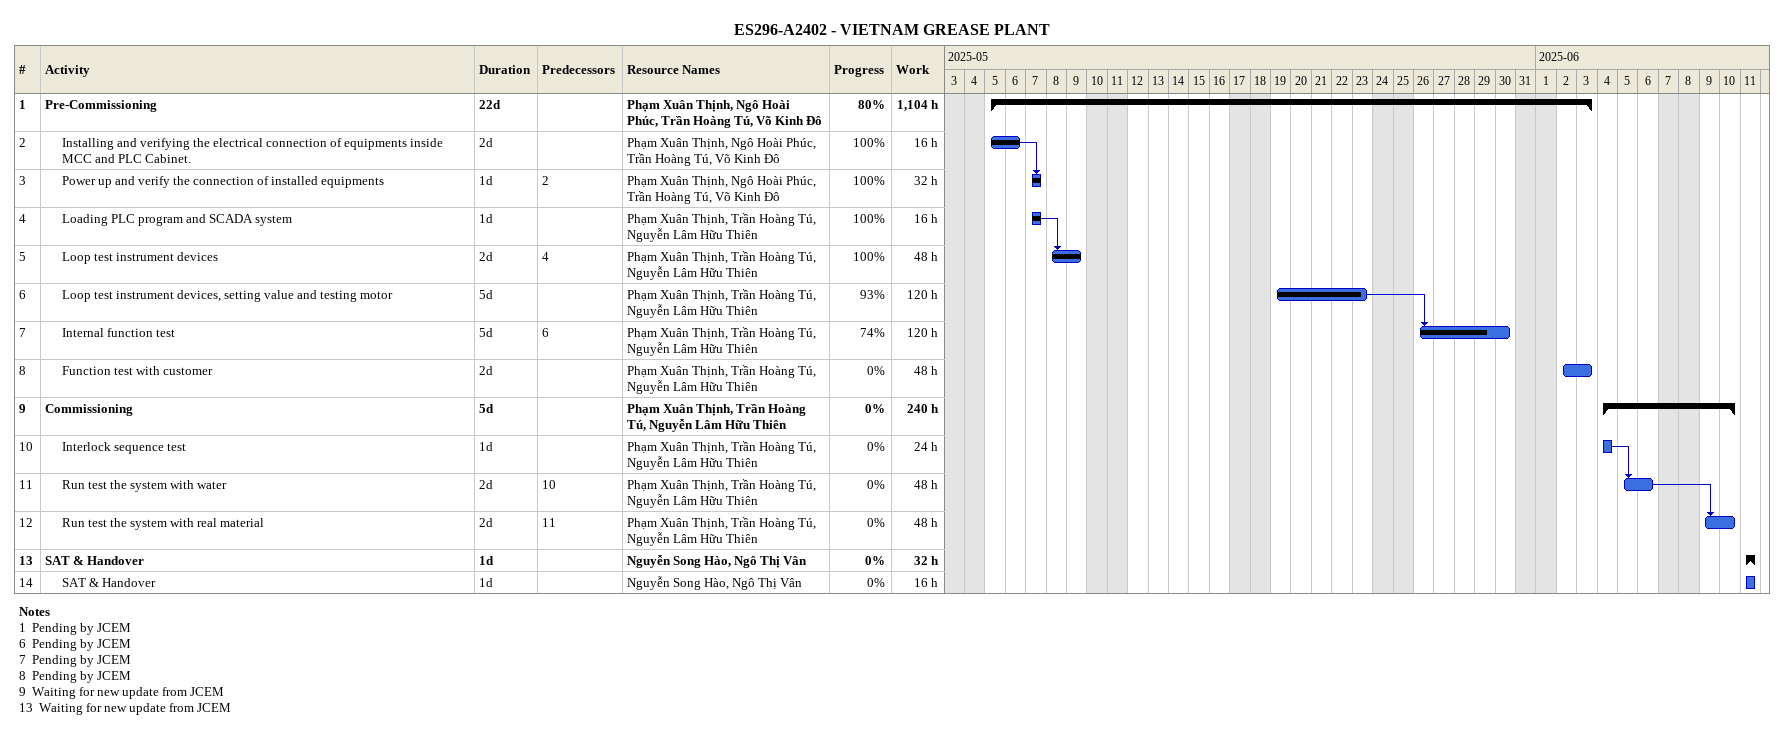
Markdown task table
ES296-A2402 - VIETNAM GREASE PLANT

| ID | Level | Task | Duration | Start | Finish | Predecessors | Resources | % complete | Work (h) |
|---|---|---|---|---|---|---|---|---|---|
| 1 | 1 | **Pre-Commissioning** | 22d | 2025-05-05 | 2025-06-03 |  | Phạm Xuân Thịnh, Ngô Hoài Phúc, Trần Hoàng Tú, Võ Kinh Đô | 80 | 1104 |
| 2 | 2 | Installing and verifying the electrical connection of equipments inside MCC and PLC Cabinet. | 2d | 2025-05-05 | 2025-05-06 |  | Phạm Xuân Thịnh, Ngô Hoài Phúc, Trần Hoàng Tú, Võ Kinh Đô | 100 | 16 |
| 3 | 2 | Power up and verify the connection of installed equipments | 1d | 2025-05-07 | 2025-05-07 | 2 | Phạm Xuân Thịnh, Ngô Hoài Phúc, Trần Hoàng Tú, Võ Kinh Đô | 100 | 32 |
| 4 | 2 | Loading PLC program and SCADA system | 1d | 2025-05-07 | 2025-05-07 |  | Phạm Xuân Thịnh, Trần Hoàng Tú, Nguyễn Lâm Hữu Thiên | 100 | 16 |
| 5 | 2 | Loop test instrument devices | 2d | 2025-05-08 | 2025-05-09 | 4 | Phạm Xuân Thịnh, Trần Hoàng Tú, Nguyễn Lâm Hữu Thiên | 100 | 48 |
| 6 | 2 | Loop test instrument devices, setting value and testing motor | 5d | 2025-05-19 | 2025-05-23 |  | Phạm Xuân Thịnh, Trần Hoàng Tú, Nguyễn Lâm Hữu Thiên | 93 | 120 |
| 7 | 2 | Internal function test | 5d | 2025-05-26 | 2025-05-30 | 6 | Phạm Xuân Thịnh, Trần Hoàng Tú, Nguyễn Lâm Hữu Thiên | 74 | 120 |
| 8 | 2 | Function test with customer | 2d | 2025-06-02 | 2025-06-03 |  | Phạm Xuân Thịnh, Trần Hoàng Tú, Nguyễn Lâm Hữu Thiên | 0 | 48 |
| 9 | 1 | **Commissioning** | 5d | 2025-06-04 | 2025-06-10 |  | Phạm Xuân Thịnh, Trần Hoàng Tú, Nguyễn Lâm Hữu Thiên | 0 | 240 |
| 10 | 2 | Interlock sequence test | 1d | 2025-06-04 | 2025-06-04 |  | Phạm Xuân Thịnh, Trần Hoàng Tú, Nguyễn Lâm Hữu Thiên | 0 | 24 |
| 11 | 2 | Run test the system with water | 2d | 2025-06-05 | 2025-06-06 | 10 | Phạm Xuân Thịnh, Trần Hoàng Tú, Nguyễn Lâm Hữu Thiên | 0 | 48 |
| 12 | 2 | Run test the system with real material | 2d | 2025-06-09 | 2025-06-10 | 11 | Phạm Xuân Thịnh, Trần Hoàng Tú, Nguyễn Lâm Hữu Thiên | 0 | 48 |
| 13 | 1 | **SAT & Handover** | 1d | 2025-06-11 | 2025-06-11 |  | Nguyễn Song Hào, Ngô Thị Vân | 0 | 32 |
| 14 | 2 | SAT & Handover | 1d | 2025-06-11 | 2025-06-11 |  | Nguyễn Song Hào, Ngô Thị Vân | 0 | 16 |

Notes
- 1: Pending by JCEM
- 6: Pending by JCEM
- 7: Pending by JCEM
- 8: Pending by JCEM
- 9: Waiting for new update from JCEM
- 13: Waiting for new update from JCEM
